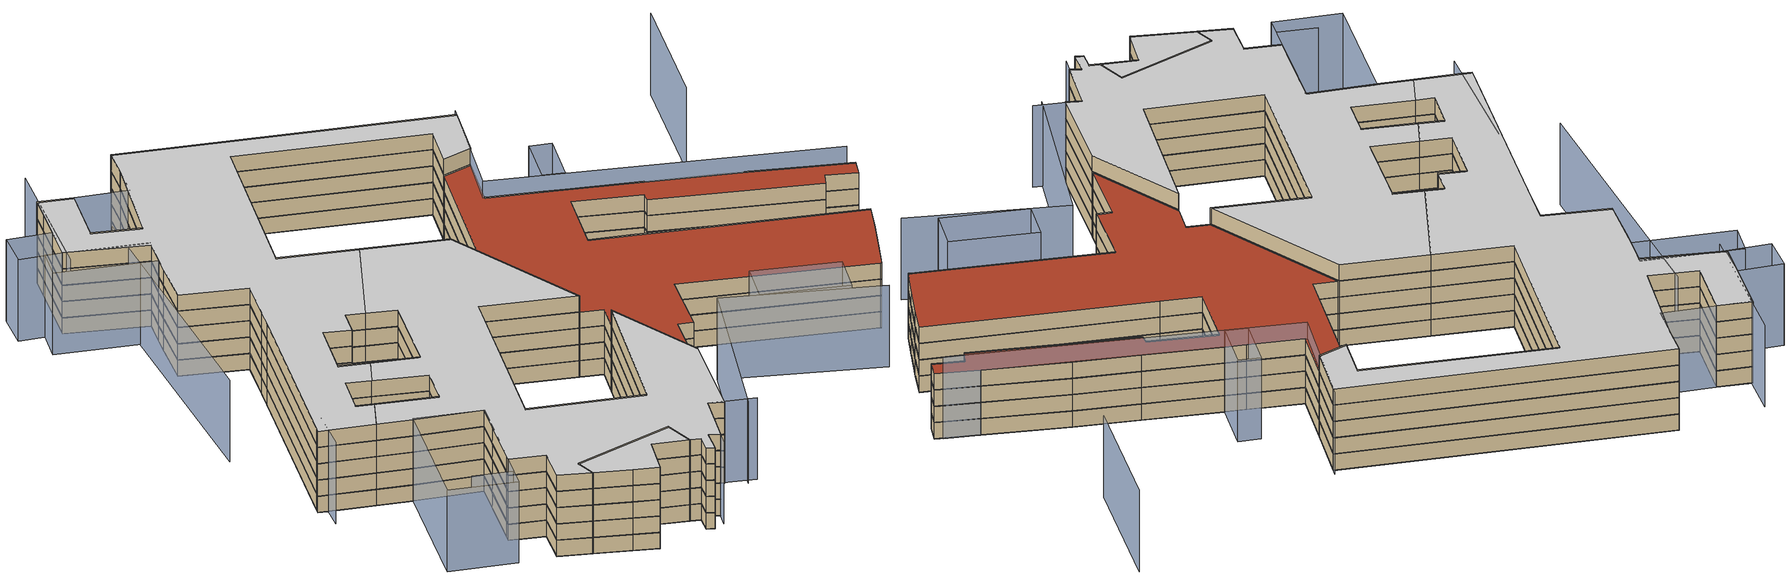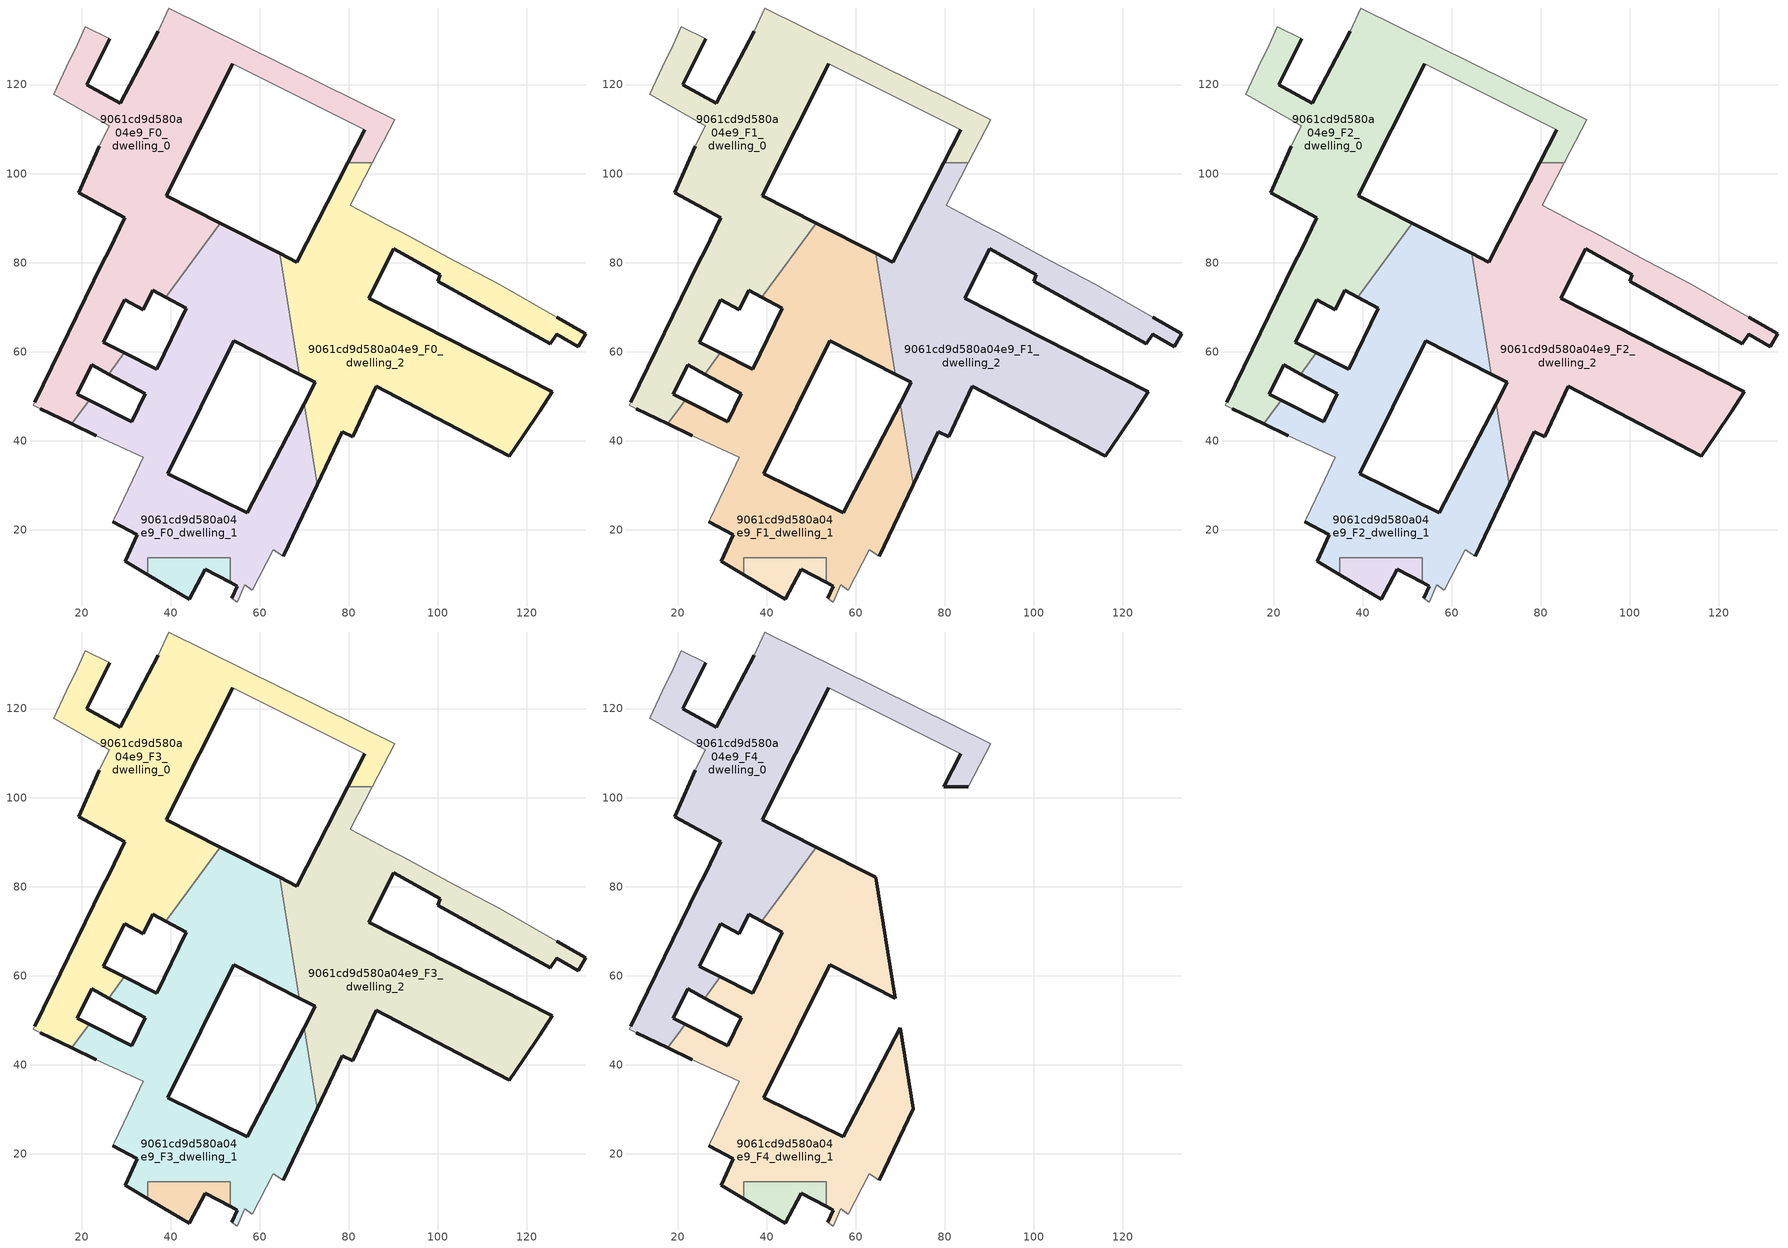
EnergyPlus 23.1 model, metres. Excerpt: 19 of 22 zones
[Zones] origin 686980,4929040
9061cd9d580a04e9_F0_dwelling_0
 floor ground (EU_floor_Construction): 38.85,72.23 51.17,88.83 38.99,95.01 53.91,124.63 83.54,109.8 79.75,102.41 85.29,102.41 90.37,112.15 39.52,137.21 37.19,132 28.68,115.83 21.18,119.92 26.28,130.29 20.84,132.97 18.96,129 16.54,123.88 13.68,117.82 26.22,110.74 23.97,106.1 22.72,103.3 19.35,95.75 29.67,90.1 26.13,82.84 24.66,79.82 9.42,48.62 9.09,47.92 10.68,47.16 17.74,43.76 21.71,49.11 18.97,50.5 22.26,57.02 26.06,54.98 29.57,59.72 24.81,62.1 29.66,71.71 33.83,69.48 35.96,73.78 z0
 wall outside (EU_wall_Construction): 9.42,48.62 24.66,79.82 26.13,82.84 29.67,90.1 19.35,95.75 22.72,103.3 23.97,106.1 / 26.28,130.29 21.18,119.92 28.68,115.83 37.19,132 / 79.75,102.41 83.54,109.8 / 53.91,124.63 38.99,95.01 51.17,88.83 / 38.85,72.23 35.96,73.78 33.83,69.48 29.66,71.71 24.81,62.1 29.57,59.72 / 26.06,54.98 22.26,57.02 18.97,50.5 21.71,49.11 / 17.74,43.76 10.68,47.16 z0:3
 wall adiabatic (EU_wall_Construction): 23.97,106.1 26.22,110.74 13.68,117.82 16.54,123.88 18.96,129 20.84,132.97 26.28,130.29 / 37.19,132 39.52,137.21 90.37,112.15 85.29,102.41 / 83.54,109.8 53.91,124.63 / 10.68,47.16 9.09,47.92 9.42,48.62 z0:3
 wall to 9061cd9d580a04e9_F0_dwelling_2 (EU_wall_Construction): 85.29,102.41 79.75,102.41 z0:3
 wall to 9061cd9d580a04e9_F0_dwelling_1 (EU_wall_Construction): 51.17,88.83 38.85,72.23 / 29.57,59.72 26.06,54.98 / 21.71,49.11 17.74,43.76 z0:3
9061cd9d580a04e9_F0_dwelling_1
 floor ground (EU_floor_Construction): 65.29,14.05 72.87,30.1 69.94,48.32 57.21,23.82 39.27,32.55 54.18,62.49 68.88,54.91 64.5,82.07 51.17,88.83 38.85,72.23 43.46,69.77 36.88,56.07 29.57,59.72 26.06,54.98 34.25,50.6 31.22,44.31 21.71,49.11 17.74,43.76 23.23,41.13 33.87,36.35 31.48,31.26 27.32,22.52 26.97,21.77 32.49,18.93 29.76,12.91 34.81,9.92 34.81,13.72 53.41,13.72 53.41,8.18 54.99,7.37 53.7,4.58 54.9,3.78 56.63,7.66 58.27,6.47 62.97,15.54 z0
 wall outside (EU_wall_Construction): 34.81,9.92 29.76,12.91 32.49,18.93 26.97,21.77 / 23.23,41.13 17.74,43.76 / 21.71,49.11 31.22,44.31 34.25,50.6 26.06,54.98 / 29.57,59.72 36.88,56.07 43.46,69.77 38.85,72.23 / 51.17,88.83 64.5,82.07 / 68.88,54.91 54.18,62.49 39.27,32.55 57.21,23.82 69.94,48.32 / 72.87,30.1 65.29,14.05 / 53.7,4.58 54.99,7.37 53.41,8.18 z0:3
 wall adiabatic (EU_wall_Construction): 26.97,21.77 27.32,22.52 31.48,31.26 33.87,36.35 23.23,41.13 / 65.29,14.05 62.97,15.54 58.27,6.47 56.63,7.66 54.9,3.78 53.7,4.58 z0:3
 wall to 9061cd9d580a04e9_F0_circulation (EU_wall_Construction): 53.4,13.72 34.81,13.72 34.81,9.92 / 53.41,8.18 53.41,13.72 z0:3
 wall to 9061cd9d580a04e9_F0_dwelling_2 (EU_wall_Construction): 64.5,82.07 68.88,54.91 / 69.94,48.32 72.87,30.1 z0:3
9061cd9d580a04e9_F0_dwelling_2
 floor ground (EU_floor_Construction): 119.14,41.08 122.87,46.63 125.69,51.04 90.7,68.86 84.49,72.03 90.1,83.08 100.53,77.32 99.98,75.86 125.27,61.79 126.75,63.89 131.55,61.16 133.24,64.04 126.74,67.76 113.81,75.12 103.95,80.36 91.94,86.79 88.76,88.46 80.32,92.87 85.29,102.41 79.75,102.41 68.35,80.12 64.5,82.07 68.88,54.91 72.41,53.09 69.94,48.32 72.87,30.1 78.5,42.03 80.92,40.91 86.14,52.2 115.89,36.62 116.09,36.51 z0
 wall outside (EU_wall_Construction): 126.74,67.76 133.24,64.04 131.55,61.16 126.75,63.89 125.27,61.79 99.98,75.86 100.53,77.32 90.1,83.08 84.49,72.03 90.7,68.86 125.69,51.04 122.87,46.63 119.14,41.08 116.09,36.51 115.89,36.62 86.14,52.2 80.92,40.91 78.5,42.03 72.87,30.1 / 69.94,48.32 72.41,53.09 68.88,54.91 / 64.5,82.07 68.35,80.12 79.75,102.41 z0:3
 wall adiabatic (EU_wall_Construction): 85.29,102.41 80.32,92.87 88.76,88.46 91.94,86.79 103.95,80.36 113.81,75.12 126.74,67.76 z0:3
9061cd9d580a04e9_F0_circulation
 floor ground (EU_floor_Construction): 53.41,8.18 53.41,13.72 34.81,13.72 34.81,9.92 40.28,6.7 44.11,4.43 47.7,11.12 z0
 wall outside (EU_wall_Construction): 53.41,8.18 47.7,11.12 44.11,4.43 40.28,6.7 34.81,9.92 z0:3
9061cd9d580a04e9_F1_dwelling_0
 floor to 9061cd9d580a04e9_F0_dwelling_0 (EU_floor_Construction): 38.85,72.23 51.17,88.83 38.99,95.01 53.91,124.63 83.54,109.8 79.75,102.41 85.29,102.41 90.37,112.15 39.52,137.21 37.19,132 28.68,115.83 21.18,119.92 26.28,130.29 20.84,132.97 18.96,129 16.54,123.88 13.68,117.82 26.22,110.74 23.97,106.1 22.72,103.3 19.35,95.75 29.67,90.1 26.13,82.84 24.66,79.82 9.42,48.62 9.09,47.92 10.68,47.16 17.74,43.76 21.71,49.11 18.97,50.5 22.26,57.02 26.06,54.98 29.57,59.72 24.81,62.1 29.66,71.71 33.83,69.48 35.96,73.78 z3
 wall outside (EU_wall_Construction): 9.42,48.62 24.66,79.82 26.13,82.84 29.67,90.1 19.35,95.75 22.72,103.3 23.97,106.1 / 26.28,130.29 21.18,119.92 28.68,115.83 37.19,132 / 79.75,102.41 83.54,109.8 / 53.91,124.63 38.99,95.01 51.17,88.83 / 38.85,72.23 35.96,73.78 33.83,69.48 29.66,71.71 24.81,62.1 29.57,59.72 / 26.06,54.98 22.26,57.02 18.97,50.5 21.71,49.11 / 17.74,43.76 10.68,47.16 z3:6
 wall adiabatic (EU_wall_Construction): 23.97,106.1 26.22,110.74 13.68,117.82 16.54,123.88 18.96,129 20.84,132.97 26.28,130.29 / 37.19,132 39.52,137.21 90.37,112.15 85.29,102.41 / 83.54,109.8 53.91,124.63 / 10.68,47.16 9.09,47.92 9.42,48.62 z3:6
 wall to 9061cd9d580a04e9_F1_dwelling_2 (EU_wall_Construction): 85.29,102.41 79.75,102.41 z3:6
 wall to 9061cd9d580a04e9_F1_dwelling_1 (EU_wall_Construction): 51.17,88.83 38.85,72.23 / 29.57,59.72 26.06,54.98 / 21.71,49.11 17.74,43.76 z3:6
9061cd9d580a04e9_F1_dwelling_1
 floor to 9061cd9d580a04e9_F0_dwelling_1 (EU_floor_Construction): 65.29,14.05 72.87,30.1 69.94,48.32 57.21,23.82 39.27,32.55 54.18,62.49 68.88,54.91 64.5,82.07 51.17,88.83 38.85,72.23 43.46,69.77 36.88,56.07 29.57,59.72 26.06,54.98 34.25,50.6 31.22,44.31 21.71,49.11 17.74,43.76 23.23,41.13 33.87,36.35 31.48,31.26 27.32,22.52 26.97,21.77 32.49,18.93 29.76,12.91 34.81,9.92 34.81,13.72 53.4,13.72 53.4,8.18 54.99,7.37 53.7,4.58 54.9,3.78 56.63,7.66 58.27,6.47 62.97,15.54 z3
 wall outside (EU_wall_Construction): 34.81,9.92 29.76,12.91 32.49,18.93 26.97,21.77 / 23.23,41.13 17.74,43.76 / 21.71,49.11 31.22,44.31 34.25,50.6 26.06,54.98 / 29.57,59.72 36.88,56.07 43.46,69.77 38.85,72.23 / 51.17,88.83 64.5,82.07 / 68.88,54.91 54.18,62.49 39.27,32.55 57.21,23.82 69.94,48.32 / 72.87,30.1 65.29,14.05 / 53.7,4.58 54.99,7.37 53.41,8.18 z3:6
 wall adiabatic (EU_wall_Construction): 26.97,21.77 27.32,22.52 31.48,31.26 33.87,36.35 23.23,41.13 / 65.29,14.05 62.97,15.54 58.27,6.47 56.63,7.66 54.9,3.78 53.7,4.58 z3:6
 wall to 9061cd9d580a04e9_F1_circulation (EU_wall_Construction): 53.4,13.72 34.81,13.72 34.81,9.92 / 53.41,8.18 53.41,13.72 z3:6
 wall to 9061cd9d580a04e9_F1_dwelling_2 (EU_wall_Construction): 64.5,82.07 68.88,54.91 / 69.94,48.32 72.87,30.1 z3:6
9061cd9d580a04e9_F1_dwelling_2
 floor to 9061cd9d580a04e9_F0_dwelling_2 (EU_floor_Construction): 119.14,41.08 122.87,46.63 125.69,51.04 90.7,68.86 84.49,72.03 90.1,83.08 100.53,77.32 99.98,75.86 125.27,61.79 126.75,63.89 131.55,61.16 133.24,64.04 126.74,67.76 113.81,75.12 103.95,80.36 91.94,86.79 88.76,88.46 80.32,92.87 85.29,102.41 79.75,102.41 68.35,80.12 64.5,82.07 68.88,54.91 72.41,53.09 69.94,48.32 72.87,30.1 78.5,42.03 80.92,40.91 86.14,52.2 115.89,36.62 116.09,36.51 z3
 wall outside (EU_wall_Construction): 126.74,67.76 133.24,64.04 131.55,61.16 126.75,63.89 125.27,61.79 99.98,75.86 100.53,77.32 90.1,83.08 84.49,72.03 90.7,68.86 125.69,51.04 122.87,46.63 119.14,41.08 116.09,36.51 115.89,36.62 86.14,52.2 80.92,40.91 78.5,42.03 72.87,30.1 / 69.94,48.32 72.41,53.09 68.88,54.91 / 64.5,82.07 68.35,80.12 79.75,102.41 z3:6
 wall adiabatic (EU_wall_Construction): 85.29,102.41 80.32,92.87 88.76,88.46 91.94,86.79 103.95,80.36 113.81,75.12 126.74,67.76 z3:6
9061cd9d580a04e9_F1_circulation
 floor to 9061cd9d580a04e9_F0_circulation (EU_floor_Construction): 53.4,8.18 53.4,13.72 34.81,13.72 34.81,9.92 40.28,6.7 44.11,4.43 47.7,11.12 z3
 wall outside (EU_wall_Construction): 53.41,8.18 47.7,11.12 44.11,4.43 40.28,6.7 34.81,9.92 z3:6
9061cd9d580a04e9_F2_dwelling_0
 floor to 9061cd9d580a04e9_F1_dwelling_0 (EU_floor_Construction): 38.85,72.23 51.17,88.83 38.99,95.01 53.91,124.63 83.54,109.8 79.75,102.41 85.29,102.41 90.37,112.15 39.52,137.21 37.19,132 28.68,115.83 21.18,119.92 26.28,130.29 20.84,132.97 18.96,129 16.54,123.88 13.68,117.82 26.22,110.74 23.97,106.1 22.72,103.3 19.35,95.75 29.67,90.1 26.13,82.84 24.66,79.82 9.42,48.62 9.09,47.92 10.68,47.16 17.74,43.76 21.71,49.11 18.97,50.5 22.26,57.02 26.06,54.98 29.57,59.72 24.81,62.1 29.66,71.71 33.83,69.48 35.96,73.78 z6
 wall outside (EU_wall_Construction): 9.42,48.62 24.66,79.82 26.13,82.84 29.67,90.1 19.35,95.75 22.72,103.3 23.97,106.1 / 26.28,130.29 21.18,119.92 28.68,115.83 37.19,132 / 79.75,102.41 83.54,109.8 / 53.91,124.63 38.99,95.01 51.17,88.83 / 38.85,72.23 35.96,73.78 33.83,69.48 29.66,71.71 24.81,62.1 29.57,59.72 / 26.06,54.98 22.26,57.02 18.97,50.5 21.71,49.11 / 17.74,43.76 10.68,47.16 z6:9
 wall adiabatic (EU_wall_Construction): 23.97,106.1 26.22,110.74 13.68,117.82 16.54,123.88 18.96,129 20.84,132.97 26.28,130.29 / 37.19,132 39.52,137.21 90.37,112.15 85.29,102.41 / 83.54,109.8 53.91,124.63 / 10.68,47.16 9.09,47.92 9.42,48.62 z6:9
 wall to 9061cd9d580a04e9_F2_dwelling_2 (EU_wall_Construction): 85.29,102.41 79.75,102.41 z6:9
 wall to 9061cd9d580a04e9_F2_dwelling_1 (EU_wall_Construction): 51.17,88.83 38.85,72.23 / 29.57,59.72 26.06,54.98 / 21.71,49.11 17.74,43.76 z6:9
9061cd9d580a04e9_F2_dwelling_1
 floor to 9061cd9d580a04e9_F1_dwelling_1 (EU_floor_Construction): 65.29,14.05 72.87,30.1 69.94,48.32 57.21,23.82 39.27,32.55 54.18,62.49 68.88,54.91 64.5,82.07 51.17,88.83 38.85,72.23 43.46,69.77 36.88,56.07 29.57,59.72 26.06,54.98 34.25,50.6 31.22,44.31 21.71,49.11 17.74,43.76 23.23,41.13 33.87,36.35 31.48,31.26 27.32,22.52 26.97,21.77 32.49,18.93 29.76,12.91 34.81,9.92 34.81,13.72 53.4,13.72 53.4,8.18 54.99,7.37 53.7,4.58 54.9,3.78 56.63,7.66 58.27,6.47 62.97,15.54 z6
 wall outside (EU_wall_Construction): 34.81,9.92 29.76,12.91 32.49,18.93 26.97,21.77 / 23.23,41.13 17.74,43.76 / 21.71,49.11 31.22,44.31 34.25,50.6 26.06,54.98 / 29.57,59.72 36.88,56.07 43.46,69.77 38.85,72.23 / 51.17,88.83 64.5,82.07 / 68.88,54.91 54.18,62.49 39.27,32.55 57.21,23.82 69.94,48.32 / 72.87,30.1 65.29,14.05 / 53.7,4.58 54.99,7.37 53.41,8.18 z6:9
 wall adiabatic (EU_wall_Construction): 26.97,21.77 27.32,22.52 31.48,31.26 33.87,36.35 23.23,41.13 / 65.29,14.05 62.97,15.54 58.27,6.47 56.63,7.66 54.9,3.78 53.7,4.58 z6:9
 wall to 9061cd9d580a04e9_F2_circulation (EU_wall_Construction): 53.4,13.72 34.81,13.72 34.81,9.92 / 53.41,8.18 53.41,13.72 z6:9
 wall to 9061cd9d580a04e9_F2_dwelling_2 (EU_wall_Construction): 64.5,82.07 68.88,54.91 / 69.94,48.32 72.87,30.1 z6:9
9061cd9d580a04e9_F2_dwelling_2
 floor to 9061cd9d580a04e9_F1_dwelling_2 (EU_floor_Construction): 119.14,41.08 122.87,46.63 125.69,51.04 90.7,68.86 84.49,72.03 90.1,83.08 100.53,77.32 99.98,75.86 125.27,61.79 126.75,63.89 131.55,61.16 133.24,64.04 126.74,67.76 113.81,75.12 103.95,80.36 91.94,86.79 88.76,88.46 80.32,92.87 85.29,102.41 79.75,102.41 68.35,80.12 64.5,82.07 68.88,54.91 72.41,53.09 69.94,48.32 72.87,30.1 78.5,42.03 80.92,40.91 86.14,52.2 115.89,36.62 116.09,36.51 z6
 wall outside (EU_wall_Construction): 126.74,67.76 133.24,64.04 131.55,61.16 126.75,63.89 125.27,61.79 99.98,75.86 100.53,77.32 90.1,83.08 84.49,72.03 90.7,68.86 125.69,51.04 122.87,46.63 119.14,41.08 116.09,36.51 115.89,36.62 86.14,52.2 80.92,40.91 78.5,42.03 72.87,30.1 / 69.94,48.32 72.41,53.09 68.88,54.91 / 64.5,82.07 68.35,80.12 79.75,102.41 z6:9
 wall adiabatic (EU_wall_Construction): 85.29,102.41 80.32,92.87 88.76,88.46 91.94,86.79 103.95,80.36 113.81,75.12 126.74,67.76 z6:9
9061cd9d580a04e9_F2_circulation
 floor to 9061cd9d580a04e9_F1_circulation (EU_floor_Construction): 53.4,8.18 53.4,13.72 34.81,13.72 34.81,9.92 40.28,6.7 44.11,4.43 47.7,11.12 z6
 wall outside (EU_wall_Construction): 53.41,8.18 47.7,11.12 44.11,4.43 40.28,6.7 34.81,9.92 z6:9
9061cd9d580a04e9_F3_dwelling_0
 floor to 9061cd9d580a04e9_F2_dwelling_0 (EU_floor_Construction): 38.85,72.23 51.17,88.83 38.99,95.01 53.91,124.63 83.54,109.8 79.75,102.41 85.29,102.41 90.37,112.15 39.52,137.21 37.19,132 28.68,115.83 21.18,119.92 26.28,130.29 20.84,132.97 18.96,129 16.54,123.88 13.68,117.82 26.22,110.74 23.97,106.1 22.72,103.3 19.35,95.75 29.67,90.1 26.13,82.84 24.66,79.82 9.42,48.62 9.09,47.92 10.68,47.16 17.74,43.76 21.71,49.11 18.97,50.5 22.26,57.02 26.06,54.98 29.57,59.72 24.81,62.1 29.66,71.71 33.83,69.48 35.96,73.78 z9
 wall outside (EU_wall_Construction): 9.42,48.62 24.66,79.82 26.13,82.84 29.67,90.1 19.35,95.75 22.72,103.3 23.97,106.1 / 26.28,130.29 21.18,119.92 28.68,115.83 37.19,132 / 79.75,102.41 83.54,109.8 / 53.91,124.63 38.99,95.01 51.17,88.83 / 38.85,72.23 35.96,73.78 33.83,69.48 29.66,71.71 24.81,62.1 29.57,59.72 / 26.06,54.98 22.26,57.02 18.97,50.5 21.71,49.11 / 17.74,43.76 10.68,47.16 z9:12
 wall adiabatic (EU_wall_Construction): 23.97,106.1 26.22,110.74 13.68,117.82 16.54,123.88 18.96,129 20.84,132.97 26.28,130.29 / 37.19,132 39.52,137.21 90.37,112.15 85.29,102.41 / 83.54,109.8 53.91,124.63 / 10.68,47.16 9.09,47.92 9.42,48.62 z9:12
 wall to 9061cd9d580a04e9_F3_dwelling_2 (EU_wall_Construction): 85.29,102.41 79.75,102.41 z9:12
 wall to 9061cd9d580a04e9_F3_dwelling_1 (EU_wall_Construction): 51.17,88.83 38.85,72.23 / 29.57,59.72 26.06,54.98 / 21.71,49.11 17.74,43.76 z9:12
9061cd9d580a04e9_F3_dwelling_1
 floor to 9061cd9d580a04e9_F2_dwelling_1 (EU_floor_Construction): 65.29,14.05 72.87,30.1 69.94,48.32 57.21,23.82 39.27,32.55 54.18,62.49 68.88,54.91 64.5,82.07 51.17,88.83 38.85,72.23 43.46,69.77 36.88,56.07 29.57,59.72 26.06,54.98 34.25,50.6 31.22,44.31 21.71,49.11 17.74,43.76 23.23,41.13 33.87,36.35 31.48,31.26 27.32,22.52 26.97,21.77 32.49,18.93 29.76,12.91 34.81,9.92 34.81,13.72 53.4,13.72 53.4,8.18 54.99,7.37 53.7,4.58 54.9,3.78 56.63,7.66 58.27,6.47 62.97,15.54 z9
 wall outside (EU_wall_Construction): 34.81,9.92 29.76,12.91 32.49,18.93 26.97,21.77 / 23.23,41.13 17.74,43.76 / 21.71,49.11 31.22,44.31 34.25,50.6 26.06,54.98 / 29.57,59.72 36.88,56.07 43.46,69.77 38.85,72.23 / 51.17,88.83 64.5,82.07 / 68.88,54.91 54.18,62.49 39.27,32.55 57.21,23.82 69.94,48.32 / 72.87,30.1 65.29,14.05 / 53.7,4.58 54.99,7.37 53.41,8.18 z9:12
 wall adiabatic (EU_wall_Construction): 26.97,21.77 27.32,22.52 31.48,31.26 33.87,36.35 23.23,41.13 / 65.29,14.05 62.97,15.54 58.27,6.47 56.63,7.66 54.9,3.78 53.7,4.58 z9:12
 wall to 9061cd9d580a04e9_F3_circulation (EU_wall_Construction): 53.4,13.72 34.81,13.72 34.81,9.92 / 53.41,8.18 53.41,13.72 z9:12
 wall to 9061cd9d580a04e9_F3_dwelling_2 (EU_wall_Construction): 64.5,82.07 68.88,54.91 / 69.94,48.32 72.87,30.1 z9:12
9061cd9d580a04e9_F3_dwelling_2
 floor to 9061cd9d580a04e9_F2_dwelling_2 (EU_floor_Construction): 119.14,41.08 122.87,46.63 125.69,51.04 90.7,68.86 84.49,72.03 90.1,83.08 100.53,77.32 99.98,75.86 125.27,61.79 126.75,63.89 131.55,61.16 133.24,64.04 126.74,67.76 113.81,75.12 103.95,80.36 91.94,86.79 88.76,88.46 80.32,92.87 85.29,102.41 79.75,102.41 68.35,80.12 64.5,82.07 68.88,54.91 72.41,53.09 69.94,48.32 72.87,30.1 78.5,42.03 80.92,40.91 86.14,52.2 115.89,36.62 116.09,36.51 z9
 wall outside (EU_wall_Construction): 126.74,67.76 133.24,64.04 131.55,61.16 126.75,63.89 125.27,61.79 99.98,75.86 100.53,77.32 90.1,83.08 84.49,72.03 90.7,68.86 125.69,51.04 122.87,46.63 119.14,41.08 116.09,36.51 115.89,36.62 86.14,52.2 80.92,40.91 78.5,42.03 72.87,30.1 / 69.94,48.32 72.41,53.09 68.88,54.91 / 64.5,82.07 68.35,80.12 79.75,102.41 z9:12
 wall adiabatic (EU_wall_Construction): 85.29,102.41 80.32,92.87 88.76,88.46 91.94,86.79 103.95,80.36 113.81,75.12 126.74,67.76 z9:12
 roof outside (EU_roof_Construction): 113.81,75.12 126.74,67.76 133.24,64.04 131.55,61.16 126.75,63.89 125.27,61.79 99.98,75.86 100.53,77.32 90.1,83.08 84.49,72.03 90.7,68.86 125.69,51.04 122.87,46.63 119.14,41.08 116.09,36.51 115.89,36.62 86.14,52.2 80.92,40.91 78.5,42.03 72.87,30.1 69.94,48.32 72.41,53.09 68.88,54.91 64.5,82.07 68.35,80.12 79.75,102.41 85.29,102.41 80.32,92.87 88.76,88.46 91.94,86.79 103.95,80.36 z12
9061cd9d580a04e9_F3_circulation
 floor to 9061cd9d580a04e9_F2_circulation (EU_floor_Construction): 53.4,8.18 53.4,13.72 34.81,13.72 34.81,9.92 40.28,6.7 44.11,4.43 47.7,11.12 z9
 wall outside (EU_wall_Construction): 53.41,8.18 47.7,11.12 44.11,4.43 40.28,6.7 34.81,9.92 z9:12
9061cd9d580a04e9_F4_dwelling_0
 floor to 9061cd9d580a04e9_F3_dwelling_0 (EU_floor_Construction): 38.85,72.23 51.17,88.83 38.99,95.01 53.91,124.63 83.54,109.8 79.75,102.41 85.29,102.41 90.37,112.15 39.52,137.21 37.19,132 28.68,115.83 21.18,119.92 26.28,130.29 20.84,132.97 18.96,129 16.54,123.88 13.68,117.82 26.22,110.74 23.97,106.1 22.72,103.3 19.35,95.75 29.67,90.1 26.13,82.84 24.66,79.82 9.42,48.62 9.09,47.92 10.68,47.16 17.74,43.76 21.71,49.11 18.97,50.5 22.26,57.02 26.06,54.98 29.57,59.72 24.81,62.1 29.66,71.71 33.83,69.48 35.96,73.78 z12
 wall outside (EU_wall_Construction): 9.42,48.62 24.66,79.82 26.13,82.84 29.67,90.1 19.35,95.75 22.72,103.3 23.97,106.1 / 26.28,130.29 21.18,119.92 28.68,115.83 37.19,132 / 85.29,102.41 79.75,102.41 83.54,109.8 / 53.91,124.63 38.99,95.01 51.17,88.83 / 38.85,72.23 35.96,73.78 33.83,69.48 29.66,71.71 24.81,62.1 29.57,59.72 / 26.06,54.98 22.26,57.02 18.97,50.5 21.71,49.11 / 17.74,43.76 10.68,47.16 z12:15
 wall adiabatic (EU_wall_Construction): 23.97,106.1 26.22,110.74 13.68,117.82 16.54,123.88 18.96,129 20.84,132.97 26.28,130.29 / 37.19,132 39.52,137.21 90.37,112.15 85.29,102.41 / 83.54,109.8 53.91,124.63 / 10.68,47.16 9.09,47.92 9.42,48.62 z12:15
 wall to 9061cd9d580a04e9_F4_dwelling_1 (EU_wall_Construction): 51.17,88.83 38.85,72.23 / 29.57,59.72 26.06,54.98 / 21.71,49.11 17.74,43.76 z12:15
 ceiling to 9061cd9d580a04e9_F5_dwelling_0 (EU_floor_Construction): 90.37,112.15 85.29,102.41 79.75,102.41 83.54,109.8 53.91,124.63 38.99,95.01 51.17,88.83 38.85,72.23 35.96,73.78 33.83,69.48 29.66,71.71 24.81,62.1 29.57,59.72 26.06,54.98 22.26,57.02 18.97,50.5 21.71,49.11 17.74,43.76 10.68,47.16 9.09,47.92 9.42,48.62 24.66,79.82 26.13,82.84 29.67,90.1 19.35,95.75 22.72,103.3 23.97,106.1 26.22,110.74 13.68,117.82 16.54,123.88 18.96,129 20.84,132.97 26.28,130.29 21.18,119.92 28.68,115.83 37.19,132 39.52,137.21 z15
9061cd9d580a04e9_F4_dwelling_1
 floor to 9061cd9d580a04e9_F3_dwelling_1 (EU_floor_Construction): 65.29,14.05 72.87,30.1 69.94,48.32 57.21,23.82 39.27,32.55 54.18,62.49 68.88,54.91 64.5,82.07 51.17,88.83 38.85,72.23 43.46,69.77 36.88,56.07 29.57,59.72 26.06,54.98 34.25,50.6 31.22,44.31 21.71,49.11 17.74,43.76 23.23,41.13 33.87,36.35 31.48,31.26 27.32,22.52 26.97,21.77 32.49,18.93 29.76,12.91 34.81,9.92 34.81,13.72 53.4,13.72 53.4,8.18 54.99,7.37 53.7,4.58 54.9,3.78 56.63,7.66 58.27,6.47 62.97,15.54 z12
 wall outside (EU_wall_Construction): 34.81,9.92 29.76,12.91 32.49,18.93 26.97,21.77 / 23.23,41.13 17.74,43.76 / 21.71,49.11 31.22,44.31 34.25,50.6 26.06,54.98 / 29.57,59.72 36.88,56.07 43.46,69.77 38.85,72.23 / 51.17,88.83 64.5,82.07 68.88,54.91 54.18,62.49 39.27,32.55 57.21,23.82 69.94,48.32 72.87,30.1 65.29,14.05 / 53.7,4.58 54.99,7.37 53.41,8.18 z12:15
 wall adiabatic (EU_wall_Construction): 26.97,21.77 27.32,22.52 31.48,31.26 33.87,36.35 23.23,41.13 / 65.29,14.05 62.97,15.54 58.27,6.47 56.63,7.66 54.9,3.78 53.7,4.58 z12:15
 wall to 9061cd9d580a04e9_F4_circulation (EU_wall_Construction): 53.4,13.72 34.81,13.72 34.81,9.92 / 53.41,8.18 53.41,13.72 z12:15
 ceiling to 9061cd9d580a04e9_F5_dwelling_1 (EU_floor_Construction): 64.5,82.07 68.88,54.91 54.18,62.49 39.27,32.55 57.21,23.82 69.94,48.32 72.87,30.1 65.29,14.05 62.97,15.54 58.27,6.47 56.63,7.66 54.9,3.78 53.7,4.58 54.99,7.37 53.4,8.18 53.4,13.72 34.81,13.72 34.81,9.92 29.76,12.91 32.49,18.93 26.97,21.77 27.32,22.52 31.48,31.26 33.87,36.35 23.23,41.13 17.74,43.76 21.71,49.11 31.22,44.31 34.25,50.6 26.06,54.98 29.57,59.72 36.88,56.07 43.46,69.77 38.85,72.23 51.17,88.83 z15
9061cd9d580a04e9_F4_circulation
 floor to 9061cd9d580a04e9_F3_circulation (EU_floor_Construction): 53.4,8.18 53.4,13.72 34.81,13.72 34.81,9.92 40.28,6.7 44.11,4.43 47.7,11.12 z12
 wall outside (EU_wall_Construction): 53.41,8.18 47.7,11.12 44.11,4.43 40.28,6.7 34.81,9.92 z12:15
 ceiling to 9061cd9d580a04e9_F5_circulation (EU_floor_Construction): 53.4,13.72 53.4,8.18 47.7,11.12 44.11,4.43 40.28,6.7 34.81,9.92 34.81,13.72 z15
shading: 19.11,21.34 25.18,18.31 / 56.99,4.17 62.97,15.54 / 62.97,15.54 70.11,11.78 / 68.27,11.78 85.31,40.41 / 85.31,40.41 109.14,26.23 / 132.09,64.87 80.02,93.02 / 80.02,93.02 90.91,113.17 / 18.35,65.85 9.14,43.42 / 25.18,119.25 8.55,69.43 / 39.55,137.19 34.68,126.48 / 34.68,126.48 20.76,132.8 / 24.21,140.01 13.35,115.48 / 134.78,117.45 124.09,95.57 / 13.19,20.35 23.37,41.42 / 23.37,41.42 33.99,36.29 / 33.99,36.29 23.8,15.22 / 23.8,15.22 13.19,20.35 / 108.13,36.82 104.58,30.06 / 104.58,30.06 91.22,37.07 / 91.22,37.07 94.77,43.83 / 94.77,43.83 108.13,36.82 / 92.88,97.05 96.29,95.33 / 96.29,95.33 91.97,86.77 / 91.97,86.77 88.56,88.49 / 88.56,88.49 92.88,97.05 / 23.97,106.1 8.43,113.77 / 8.43,113.77 11.06,119.11 / 11.06,119.11 26.6,111.43 / 26.6,111.43 23.97,106.1 / 14.01,117.68 6.88,120.6 / 6.88,120.6 9.41,126.79 / 9.41,126.79 16.54,123.88 / 16.54,123.88 14.01,117.68 z0:15
[Building]
EU S2 Campaign: North Axis=0; Terrain=City; Solar Distribution=FullExterior
[Site:Location]
Bologna: Latitude=44.5; Longitude=11.25; Time Zone=1; Elevation=37
[SizingPeriod:WeatherFileDays]
AnnualSizingPeriod: Begin Month=1; Begin Day of Month=1; End Month=12; End Day of Month=31; Day of Week for Start Day=Monday; Use Weather File Daylight Saving Period=No; Use Weather File Rain and Snow Indicators=No
[MATERIAL]
EU_InternalMass_Material: Roughness=MediumRough; Thickness=0.1; Conductivity=1; Density=1800; Specific Heat=900; Thermal Absorptance=0.9; Solar Absorptance=0.7; Visible Absorptance=0.7
[MATERIAL:NOMASS] Roughness=MediumRough; Thermal Absorptance=0.9; Solar Absorptance=0.7; Visible Absorptance=0.7
Name | Thermal Resistance
EU_wall_NoMass | 0.905828
EU_roof_NoMass | 0.37593
EU_floor_NoMass | 0.67114
[CONSTRUCTION]
EU_wall_Construction: EU_wall_NoMass
EU_roof_Construction: EU_roof_NoMass
EU_floor_Construction: EU_floor_NoMass
EU_InternalMass_Construction: EU_InternalMass_Material
[ZONE] Type=1; Multiplier=1; Ceiling Height=autocalculate; Floor Area=autocalculate; Part of Total Floor Area=Yes
Name | Volume
9061cd9d580a04e9_F0_dwelling_0 | 5652.68
9061cd9d580a04e9_F1_dwelling_0; 9061cd9d580a04e9_F2_dwelling_0; 9061cd9d580a04e9_F3_dwelling_0; 9061cd9d580a04e9_F4_dwelling_0 | 5652.69
9061cd9d580a04e9_F0_dwelling_1; 9061cd9d580a04e9_F1_dwelling_1; 9061cd9d580a04e9_F2_dwelling_1; 9061cd9d580a04e9_F3_dwelling_1; 9061cd9d580a04e9_F4_dwelling_1 | 5639.19
9061cd9d580a04e9_F0_dwelling_2; 9061cd9d580a04e9_F1_dwelling_2; 9061cd9d580a04e9_F2_dwelling_2; 9061cd9d580a04e9_F3_dwelling_2 | 5677.02
9061cd9d580a04e9_F0_circulation | 316.439
9061cd9d580a04e9_F1_circulation; 9061cd9d580a04e9_F2_circulation; 9061cd9d580a04e9_F3_circulation; 9061cd9d580a04e9_F4_circulation | 316.437
[INTERNALMASS] Construction=EU_InternalMass_Construction
Name | Zone or ZoneList | Surface Area
9061cd9d580a04e9_F0_dwelling_0_EU_InternalMass | 9061cd9d580a04e9_F0_dwelling_0 | 1884.23
9061cd9d580a04e9_F0_dwelling_1_EU_InternalMass | 9061cd9d580a04e9_F0_dwelling_1 | 1879.75
9061cd9d580a04e9_F0_dwelling_2_EU_InternalMass | 9061cd9d580a04e9_F0_dwelling_2 | 1892.33
9061cd9d580a04e9_F1_dwelling_0_EU_InternalMass | 9061cd9d580a04e9_F1_dwelling_0 | 1884.23
9061cd9d580a04e9_F1_dwelling_1_EU_InternalMass | 9061cd9d580a04e9_F1_dwelling_1 | 1879.75
9061cd9d580a04e9_F1_dwelling_2_EU_InternalMass | 9061cd9d580a04e9_F1_dwelling_2 | 1892.33
9061cd9d580a04e9_F2_dwelling_0_EU_InternalMass | 9061cd9d580a04e9_F2_dwelling_0 | 1884.23
9061cd9d580a04e9_F2_dwelling_1_EU_InternalMass | 9061cd9d580a04e9_F2_dwelling_1 | 1879.75
9061cd9d580a04e9_F2_dwelling_2_EU_InternalMass | 9061cd9d580a04e9_F2_dwelling_2 | 1892.33
9061cd9d580a04e9_F3_dwelling_0_EU_InternalMass | 9061cd9d580a04e9_F3_dwelling_0 | 1884.23
9061cd9d580a04e9_F3_dwelling_1_EU_InternalMass | 9061cd9d580a04e9_F3_dwelling_1 | 1879.75
9061cd9d580a04e9_F3_dwelling_2_EU_InternalMass | 9061cd9d580a04e9_F3_dwelling_2 | 1892.33
9061cd9d580a04e9_F4_dwelling_0_EU_InternalMass | 9061cd9d580a04e9_F4_dwelling_0 | 2620.53
9061cd9d580a04e9_F4_dwelling_1_EU_InternalMass | 9061cd9d580a04e9_F4_dwelling_1 | 2620.53
[OTHEREQUIPMENT] Fuel Type=Electricity; Design Level Calculation Method=Watts/Area; Power per Zone Floor Area=1; Fraction Latent=0; Fraction Radiant=0; Fraction Lost=0; Carbon Dioxide Generation Rate=0; EndUse Subcategory=EU_Step8_InternalGains
Name | Zone or ZoneList or Space or SpaceList | Schedule
EU_Step8_InternalGain_9061cd9d580a04e9_F0_dwelling_0_f000 | 9061cd9d580a04e9_F0_dwelling_0 | EU_Step8_GainSchedule_9061cd9d580a04e9_F0_dwelling_0_f000
EU_Step8_InternalGain_9061cd9d580a04e9_F0_dwelling_1_f000 | 9061cd9d580a04e9_F0_dwelling_1 | EU_Step8_GainSchedule_9061cd9d580a04e9_F0_dwelling_1_f000
EU_Step8_InternalGain_9061cd9d580a04e9_F0_dwelling_2_f000 | 9061cd9d580a04e9_F0_dwelling_2 | EU_Step8_GainSchedule_9061cd9d580a04e9_F0_dwelling_2_f000
EU_Step8_InternalGain_9061cd9d580a04e9_F1_dwelling_0_f000 | 9061cd9d580a04e9_F1_dwelling_0 | EU_Step8_GainSchedule_9061cd9d580a04e9_F1_dwelling_0_f000
EU_Step8_InternalGain_9061cd9d580a04e9_F1_dwelling_1_f000 | 9061cd9d580a04e9_F1_dwelling_1 | EU_Step8_GainSchedule_9061cd9d580a04e9_F1_dwelling_1_f000
EU_Step8_InternalGain_9061cd9d580a04e9_F1_dwelling_2_f000 | 9061cd9d580a04e9_F1_dwelling_2 | EU_Step8_GainSchedule_9061cd9d580a04e9_F1_dwelling_2_f000
EU_Step8_InternalGain_9061cd9d580a04e9_F2_dwelling_0_f000 | 9061cd9d580a04e9_F2_dwelling_0 | EU_Step8_GainSchedule_9061cd9d580a04e9_F2_dwelling_0_f000
EU_Step8_InternalGain_9061cd9d580a04e9_F2_dwelling_1_f000 | 9061cd9d580a04e9_F2_dwelling_1 | EU_Step8_GainSchedule_9061cd9d580a04e9_F2_dwelling_1_f000
EU_Step8_InternalGain_9061cd9d580a04e9_F2_dwelling_2_f000 | 9061cd9d580a04e9_F2_dwelling_2 | EU_Step8_GainSchedule_9061cd9d580a04e9_F2_dwelling_2_f000
EU_Step8_InternalGain_9061cd9d580a04e9_F3_dwelling_0_f000 | 9061cd9d580a04e9_F3_dwelling_0 | EU_Step8_GainSchedule_9061cd9d580a04e9_F3_dwelling_0_f000
EU_Step8_InternalGain_9061cd9d580a04e9_F3_dwelling_1_f000 | 9061cd9d580a04e9_F3_dwelling_1 | EU_Step8_GainSchedule_9061cd9d580a04e9_F3_dwelling_1_f000
EU_Step8_InternalGain_9061cd9d580a04e9_F3_dwelling_2_f000 | 9061cd9d580a04e9_F3_dwelling_2 | EU_Step8_GainSchedule_9061cd9d580a04e9_F3_dwelling_2_f000
EU_Step8_InternalGain_9061cd9d580a04e9_F4_dwelling_0_f000 | 9061cd9d580a04e9_F4_dwelling_0 | EU_Step8_GainSchedule_9061cd9d580a04e9_F4_dwelling_0_f000
EU_Step8_InternalGain_9061cd9d580a04e9_F4_dwelling_1_f000 | 9061cd9d580a04e9_F4_dwelling_1 | EU_Step8_GainSchedule_9061cd9d580a04e9_F4_dwelling_1_f000
[ZONEINFILTRATION:DESIGNFLOWRATE] Schedule=EU_AlwaysOn; Design Flow Rate Calculation Method=Flow/Area; Flow Rate per Floor Area=0.0005; Constant Term Coefficient=1; Temperature Term Coefficient=0; Velocity Term Coefficient=0; Velocity Squared Term Coefficient=0
Name | Zone or ZoneList or Space or SpaceList
EU_Circulation_Infiltration_9061cd9d580a04e9_F0_circulation | 9061cd9d580a04e9_F0_circulation
EU_Circulation_Infiltration_9061cd9d580a04e9_F1_circulation | 9061cd9d580a04e9_F1_circulation
EU_Circulation_Infiltration_9061cd9d580a04e9_F2_circulation | 9061cd9d580a04e9_F2_circulation
EU_Circulation_Infiltration_9061cd9d580a04e9_F3_circulation | 9061cd9d580a04e9_F3_circulation
EU_Circulation_Infiltration_9061cd9d580a04e9_F4_circulation | 9061cd9d580a04e9_F4_circulation
[ZONEVENTILATION:DESIGNFLOWRATE] Schedule=EU_AlwaysOn; Design Flow Rate Calculation Method=AirChanges/Hour; Air Changes per Hour=0.73129; Ventilation Type=Natural; Fan Pressure Rise=0; Fan Total Efficiency=1; Constant Term Coefficient=1; Temperature Term Coefficient=0; Velocity Term Coefficient=0; Velocity Squared Term Coefficient=0; Minimum Indoor Temperature=-100; Maximum Indoor Temperature=100; Delta Temperature=-100; Minimum Outdoor Temperature=-100; Maximum Outdoor Temperature=100; Maximum Wind Speed=40
Name | Zone or ZoneList or Space or SpaceList
EU_ConstantAir_9061cd9d580a04e9_F0_dwelling_0 | 9061cd9d580a04e9_F0_dwelling_0
EU_ConstantAir_9061cd9d580a04e9_F0_dwelling_1 | 9061cd9d580a04e9_F0_dwelling_1
EU_ConstantAir_9061cd9d580a04e9_F0_dwelling_2 | 9061cd9d580a04e9_F0_dwelling_2
EU_ConstantAir_9061cd9d580a04e9_F1_dwelling_0 | 9061cd9d580a04e9_F1_dwelling_0
EU_ConstantAir_9061cd9d580a04e9_F1_dwelling_1 | 9061cd9d580a04e9_F1_dwelling_1
EU_ConstantAir_9061cd9d580a04e9_F1_dwelling_2 | 9061cd9d580a04e9_F1_dwelling_2
EU_ConstantAir_9061cd9d580a04e9_F2_dwelling_0 | 9061cd9d580a04e9_F2_dwelling_0
EU_ConstantAir_9061cd9d580a04e9_F2_dwelling_1 | 9061cd9d580a04e9_F2_dwelling_1
EU_ConstantAir_9061cd9d580a04e9_F2_dwelling_2 | 9061cd9d580a04e9_F2_dwelling_2
EU_ConstantAir_9061cd9d580a04e9_F3_dwelling_0 | 9061cd9d580a04e9_F3_dwelling_0
EU_ConstantAir_9061cd9d580a04e9_F3_dwelling_1 | 9061cd9d580a04e9_F3_dwelling_1
EU_ConstantAir_9061cd9d580a04e9_F3_dwelling_2 | 9061cd9d580a04e9_F3_dwelling_2
EU_ConstantAir_9061cd9d580a04e9_F4_dwelling_0 | 9061cd9d580a04e9_F4_dwelling_0
EU_ConstantAir_9061cd9d580a04e9_F4_dwelling_1 | 9061cd9d580a04e9_F4_dwelling_1
[HVACTEMPLATE:THERMOSTAT] Constant Heating Setpoint=20; Constant Cooling Setpoint=50
EU_HeatOnly_9061cd9d580a04e9_F0_dwelling_0; EU_HeatOnly_9061cd9d580a04e9_F0_dwelling_1; EU_HeatOnly_9061cd9d580a04e9_F0_dwelling_2; EU_HeatOnly_9061cd9d580a04e9_F1_dwelling_0; EU_HeatOnly_9061cd9d580a04e9_F1_dwelling_1; EU_HeatOnly_9061cd9d580a04e9_F1_dwelling_2; EU_HeatOnly_9061cd9d580a04e9_F2_dwelling_0; EU_HeatOnly_9061cd9d580a04e9_F2_dwelling_1; EU_HeatOnly_9061cd9d580a04e9_F2_dwelling_2; EU_HeatOnly_9061cd9d580a04e9_F3_dwelling_0; EU_HeatOnly_9061cd9d580a04e9_F3_dwelling_1; EU_HeatOnly_9061cd9d580a04e9_F3_dwelling_2; EU_HeatOnly_9061cd9d580a04e9_F4_dwelling_0; EU_HeatOnly_9061cd9d580a04e9_F4_dwelling_1; EU_HeatOnly_9061cd9d580a04e9_F5_dwelling_0; EU_HeatOnly_9061cd9d580a04e9_F5_dwelling_1
[HVACTEMPLATE:ZONE:IDEALLOADSAIRSYSTEM] System Availability Schedule=EU_AlwaysOn; Maximum Heating Supply Air Temperature=50; Minimum Cooling Supply Air Temperature=13; Maximum Heating Supply Air Humidity Ratio=0.0156; Minimum Cooling Supply Air Humidity Ratio=0.0077; Heating Limit=NoLimit; Cooling Limit=NoLimit; Heating Availability Schedule=EU_AlwaysOn; Cooling Availability Schedule=EU_CoolingOff; Dehumidification Control Type=ConstantSensibleHeatRatio; Cooling Sensible Heat Ratio=0.7; Dehumidification Setpoint=60; Humidification Control Type=None; Humidification Setpoint=30; Outdoor Air Method=None; Outdoor Air Flow Rate per Person=0.00944; Outdoor Air Flow Rate per Zone Floor Area=0; Outdoor Air Flow Rate per Zone=0; Demand Controlled Ventilation Type=None; Outdoor Air Economizer Type=NoEconomizer; Heat Recovery Type=None; Sensible Heat Recovery Effectiveness=0.7; Latent Heat Recovery Effectiveness=0.65
Name | Template Thermostat
9061cd9d580a04e9_F0_dwelling_0 | EU_HeatOnly_9061cd9d580a04e9_F0_dwelling_0
9061cd9d580a04e9_F0_dwelling_1 | EU_HeatOnly_9061cd9d580a04e9_F0_dwelling_1
9061cd9d580a04e9_F0_dwelling_2 | EU_HeatOnly_9061cd9d580a04e9_F0_dwelling_2
9061cd9d580a04e9_F1_dwelling_0 | EU_HeatOnly_9061cd9d580a04e9_F1_dwelling_0
9061cd9d580a04e9_F1_dwelling_1 | EU_HeatOnly_9061cd9d580a04e9_F1_dwelling_1
9061cd9d580a04e9_F1_dwelling_2 | EU_HeatOnly_9061cd9d580a04e9_F1_dwelling_2
9061cd9d580a04e9_F2_dwelling_0 | EU_HeatOnly_9061cd9d580a04e9_F2_dwelling_0
9061cd9d580a04e9_F2_dwelling_1 | EU_HeatOnly_9061cd9d580a04e9_F2_dwelling_1
9061cd9d580a04e9_F2_dwelling_2 | EU_HeatOnly_9061cd9d580a04e9_F2_dwelling_2
9061cd9d580a04e9_F3_dwelling_0 | EU_HeatOnly_9061cd9d580a04e9_F3_dwelling_0
9061cd9d580a04e9_F3_dwelling_1 | EU_HeatOnly_9061cd9d580a04e9_F3_dwelling_1
9061cd9d580a04e9_F3_dwelling_2 | EU_HeatOnly_9061cd9d580a04e9_F3_dwelling_2
9061cd9d580a04e9_F4_dwelling_0 | EU_HeatOnly_9061cd9d580a04e9_F4_dwelling_0
9061cd9d580a04e9_F4_dwelling_1 | EU_HeatOnly_9061cd9d580a04e9_F4_dwelling_1
[SIZING:ZONE] Zone Cooling Design Supply Air Temperature Input Method=SupplyAirTemperature; Zone Cooling Design Supply Air Temperature=13; Zone Heating Design Supply Air Temperature Input Method=SupplyAirTemperature; Zone Heating Design Supply Air Temperature=50; Zone Cooling Design Supply Air Humidity Ratio=0.008; Zone Heating Design Supply Air Humidity Ratio=0.008; Cooling Design Air Flow Method=DesignDay; Cooling Design Air Flow Rate=0; Cooling Minimum Air Flow per Zone Floor Area=0.000762; Cooling Minimum Air Flow=0; Cooling Minimum Air Flow Fraction=0.2; Heating Design Air Flow Method=DesignDay; Heating Design Air Flow Rate=0; Heating Maximum Air Flow per Zone Floor Area=0.002032; Heating Maximum Air Flow=0.141576; Heating Maximum Air Flow Fraction=0.3; Account for Dedicated Outdoor Air System=No; Dedicated Outdoor Air System Control Strategy=NeutralSupplyAir; Dedicated Outdoor Air Low Setpoint Temperature for Design=autosize; Dedicated Outdoor Air High Setpoint Temperature for Design=autosize; Zone Load Sizing Method=Sensible Load Only No Latent Load; Zone Latent Cooling Design Supply Air Humidity Ratio Input Method=HumidityRatioDifference; Zone Cooling Design Supply Air Humidity Ratio Difference=0.005; Zone Latent Heating Design Supply Air Humidity Ratio Input Method=HumidityRatioDifference; Zone Humidification Design Supply Air Humidity Ratio Difference=0.005
9061cd9d580a04e9_F0_dwelling_0; 9061cd9d580a04e9_F0_dwelling_1; 9061cd9d580a04e9_F0_dwelling_2; 9061cd9d580a04e9_F1_dwelling_0; 9061cd9d580a04e9_F1_dwelling_1; 9061cd9d580a04e9_F1_dwelling_2; 9061cd9d580a04e9_F2_dwelling_0; 9061cd9d580a04e9_F2_dwelling_1; 9061cd9d580a04e9_F2_dwelling_2; 9061cd9d580a04e9_F3_dwelling_0; 9061cd9d580a04e9_F3_dwelling_1; 9061cd9d580a04e9_F3_dwelling_2; 9061cd9d580a04e9_F4_dwelling_0; 9061cd9d580a04e9_F4_dwelling_1
[SCHEDULE:CONSTANT]
Name | Hourly Value
EU_AlwaysOn | 1
EU_CoolingOff | 0
[SCHEDULE:FILE] Column Number=1; Rows to Skip at Top=0; Number of Hours of Data=8760; Column Separator=Comma; Interpolate to Timestep=No; Minutes per Item=60; Adjust Schedule for Daylight Savings=Yes
Name | File
EU_Step8_GainSchedule_9061cd9d580a04e9_F0_dwelling_0_f000 | ../../schedules/9061cd9d580a04e9/9061cd9d580a04e9_F0_dwelling_0_f000_gain.csv
EU_Step8_GainSchedule_9061cd9d580a04e9_F0_dwelling_1_f000 | ../../schedules/9061cd9d580a04e9/9061cd9d580a04e9_F0_dwelling_1_f000_gain.csv
EU_Step8_GainSchedule_9061cd9d580a04e9_F0_dwelling_2_f000 | ../../schedules/9061cd9d580a04e9/9061cd9d580a04e9_F0_dwelling_2_f000_gain.csv
EU_Step8_GainSchedule_9061cd9d580a04e9_F1_dwelling_0_f000 | ../../schedules/9061cd9d580a04e9/9061cd9d580a04e9_F1_dwelling_0_f000_gain.csv
EU_Step8_GainSchedule_9061cd9d580a04e9_F1_dwelling_1_f000 | ../../schedules/9061cd9d580a04e9/9061cd9d580a04e9_F1_dwelling_1_f000_gain.csv
EU_Step8_GainSchedule_9061cd9d580a04e9_F1_dwelling_2_f000 | ../../schedules/9061cd9d580a04e9/9061cd9d580a04e9_F1_dwelling_2_f000_gain.csv
EU_Step8_GainSchedule_9061cd9d580a04e9_F2_dwelling_0_f000 | ../../schedules/9061cd9d580a04e9/9061cd9d580a04e9_F2_dwelling_0_f000_gain.csv
EU_Step8_GainSchedule_9061cd9d580a04e9_F2_dwelling_1_f000 | ../../schedules/9061cd9d580a04e9/9061cd9d580a04e9_F2_dwelling_1_f000_gain.csv
EU_Step8_GainSchedule_9061cd9d580a04e9_F2_dwelling_2_f000 | ../../schedules/9061cd9d580a04e9/9061cd9d580a04e9_F2_dwelling_2_f000_gain.csv
EU_Step8_GainSchedule_9061cd9d580a04e9_F3_dwelling_0_f000 | ../../schedules/9061cd9d580a04e9/9061cd9d580a04e9_F3_dwelling_0_f000_gain.csv
EU_Step8_GainSchedule_9061cd9d580a04e9_F3_dwelling_1_f000 | ../../schedules/9061cd9d580a04e9/9061cd9d580a04e9_F3_dwelling_1_f000_gain.csv
EU_Step8_GainSchedule_9061cd9d580a04e9_F3_dwelling_2_f000 | ../../schedules/9061cd9d580a04e9/9061cd9d580a04e9_F3_dwelling_2_f000_gain.csv
EU_Step8_GainSchedule_9061cd9d580a04e9_F4_dwelling_0_f000 | ../../schedules/9061cd9d580a04e9/9061cd9d580a04e9_F4_dwelling_0_f000_gain.csv
EU_Step8_GainSchedule_9061cd9d580a04e9_F4_dwelling_1_f000 | ../../schedules/9061cd9d580a04e9/9061cd9d580a04e9_F4_dwelling_1_f000_gain.csv
